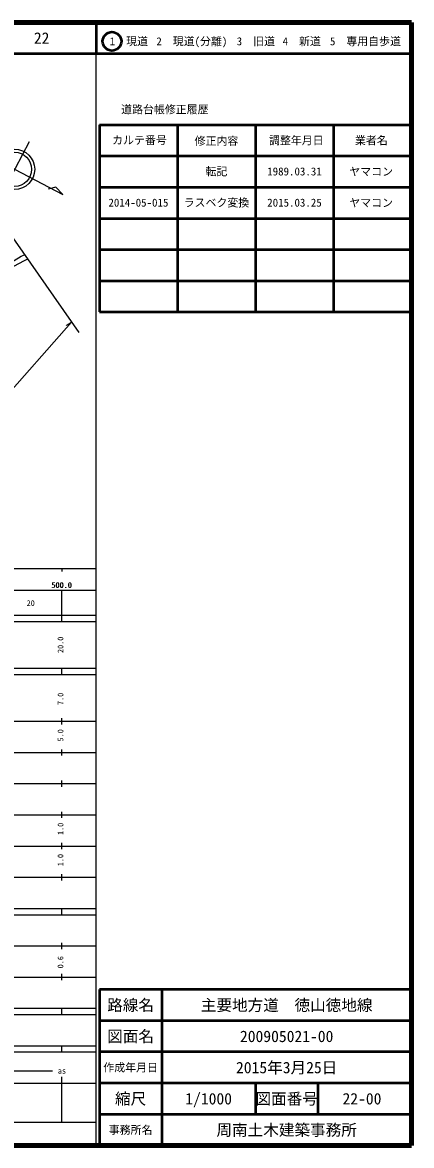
# Model space of a CAD drawing. Units: millimetres on the paper, enlarged 1000 times. Extents: x 40000 to 680000, y 20000 to 380000.
# Drawn here: x 555357 to 680000, y 20000 to 380000 of the extents above; entities that cross this region are included whole.
import ezdxf
from ezdxf.enums import TextEntityAlignment as Align

# ---------------------------------------------------------------- set-up
doc = ezdxf.new("R2010")
doc.units = ezdxf.units.MM
doc.header["$LTSCALE"] = 1000
for name, color, linetype, lineweight in [('M-BGD', 7, 'Continuous', 25), ('M-BMK-OTRS', 5, 'Continuous', 25), ('M-BMK-SRVR', 3, 'Continuous', 25), ('M-STR-HTXT', 7, 'Continuous', 13), ('M-TTL', 2, 'Continuous', 140), ('M-TTL-BAND', 7, 'Continuous', 25), ('M-TTL-FRAM', 2, 'Continuous', 50), ('M-TTL-LINE', 7, 'Continuous', 50)]:
    doc.layers.add(name, color=color, linetype=linetype, lineweight=lineweight)
doc.layers.add('M-TTL-TXT', color=7, linetype='Continuous')
doc.styles.add('ＭＳ ゴシック', font='')
doc.styles.get('ＭＳ ゴシック').set_extended_font_data('MS Gothic')

msp = doc.modelspace()

# ---------------------------------------------------------------- linework, layer by layer
at = {"layer": 'M-BGD'}
for points in [[(549941, 301190), (551308, 302892), (554948, 305054), (555978, 305561)], [(556948, 304167), (555648, 303432), (552739, 301890), (551817, 301492), (549941, 301190)]]:
    msp.add_lwpolyline(points, dxfattribs=at)
at = {"layer": 'M-BMK-OTRS'}
msp.add_line((533366, 338035), (573366, 280589), dxfattribs=at)
at = {"layer": 'M-BMK-SRVR'}
msp.add_line((557455, 341787), (548535, 324686), dxfattribs=at)
msp.add_lwpolyline([(541720, 338721), (568319, 324848), (566007, 327170), (563559, 326528)], dxfattribs=at)
for radius in [6451, 5458]:
    msp.add_circle((552833, 332925), radius, dxfattribs=at)
at = {"layer": 'M-STR-HTXT'}
for q in [(548004, 257815), (569387, 282865)]:
    msp.add_line((571018, 283961), q, dxfattribs=at)
at = {"layer": 'M-TTL'}
for p, q in [((680000, 380000), (40000, 380000)), ((680000, 380000), (40000, 380000)), ((680000, 20000), (680000, 380000)), ((680000, 20000), (680000, 380000)), ((40000, 20000), (680000, 20000)), ((40000, 20000), (680000, 20000))]:
    msp.add_line(p, q, dxfattribs=at)
at = {"layer": 'M-TTL-BAND'}
for p, q in [((579000, 20000), (579000, 370000)), ((579000, 20000), (579000, 370000)), ((40000, 205000), (579000, 205000)), ((40000, 205000), (579000, 205000)), ((568000, 205000), (568000, 204000)), ((568000, 205000), (568000, 204000)), ((68000, 198000), (579000, 198000)), ((68000, 198000), (579000, 198000)), ((568000, 188000), (568000, 198000)), ((40000, 190000), (579000, 190000)), ((40000, 190000), (579000, 190000)), ((40000, 188000), (579000, 188000)), ((40000, 188000), (579000, 188000)), ((40000, 173000), (579000, 173000)), ((40000, 173000), (579000, 173000)), ((568000, 171000), (568000, 173000)), ((40000, 171000), (579000, 171000)), ((40000, 171000), (579000, 171000)), ((40000, 156000), (579000, 156000)), ((40000, 156000), (579000, 156000)), ((568000, 155000), (568000, 157000)), ((46000, 146000), (579000, 146000)), ((46000, 146000), (579000, 146000)), ((568000, 145000), (568000, 147000)), ((568000, 135000), (568000, 137000)), ((52000, 136000), (579000, 136000)), ((52000, 136000), (579000, 136000)), ((46000, 126000), (579000, 126000)), ((46000, 126000), (579000, 126000)), ((568000, 125000), (568000, 127000)), ((52000, 116000), (579000, 116000)), ((52000, 116000), (579000, 116000)), ((568000, 115000), (568000, 117000)), ((46000, 106000), (579000, 106000)), ((46000, 106000), (579000, 106000)), ((568000, 105000), (568000, 107000)), ((40000, 96000), (579000, 96000)), ((40000, 96000), (579000, 96000)), ((40000, 94000), (579000, 94000)), ((40000, 94000), (579000, 94000)), ((568000, 94000), (568000, 96000)), ((49000, 84000), (579000, 84000)), ((49000, 84000), (579000, 84000)), ((568000, 83000), (568000, 85000)), ((40000, 74000), (579000, 74000)), ((40000, 74000), (579000, 74000)), ((568000, 73000), (568000, 75000)), ((40000, 64000), (579000, 64000)), ((40000, 64000), (579000, 64000)), ((40000, 62000), (579000, 62000)), ((40000, 62000), (579000, 62000)), ((568000, 62000), (568000, 64000)), ((40000, 52000), (579000, 52000)), ((40000, 52000), (579000, 52000)), ((568000, 50000), (568000, 52000)), ((40000, 50000), (579000, 50000)), ((40000, 50000), (579000, 50000)), ((71000, 44000), (565000, 44000)), ((40000, 40000), (579000, 40000)), ((40000, 40000), (579000, 40000)), ((568000, 27500), (568000, 42000)), ((68000, 27500), (579000, 27500)), ((68000, 27500), (579000, 27500))]:
    msp.add_line(p, q, dxfattribs=at)
at = {"layer": 'M-TTL-FRAM'}
for p, q in [((580000, 347197), (580000, 287197)), ((580000, 347197), (680000, 347197)), ((580000, 347197), (580000, 287197)), ((580000, 347197), (680000, 347197)), ((580000, 287197), (680000, 287197)), ((580000, 287197), (680000, 287197)), ((680000, 70000), (580000, 70000)), ((580000, 70000), (580000, 20000)), ((680000, 70000), (580000, 70000)), ((580000, 70000), (580000, 20000))]:
    msp.add_line(p, q, dxfattribs=at)
at = {"layer": 'M-TTL-LINE'}
for p, q in [((579000, 380000), (579000, 370000)), ((579000, 380000), (579000, 370000)), ((40000, 370000), (680000, 370000)), ((40000, 370000), (680000, 370000)), ((605000, 347197), (605000, 287197)), ((605000, 347197), (605000, 287197)), ((630000, 347197), (630000, 287197)), ((630000, 347197), (630000, 287197)), ((655000, 347197), (655000, 287197)), ((655000, 347197), (655000, 287197)), ((580000, 337197), (680000, 337197)), ((580000, 337197), (680000, 337197)), ((580000, 327197), (680000, 327197)), ((580000, 327197), (680000, 327197)), ((580000, 317197), (680000, 317197)), ((580000, 317197), (680000, 317197)), ((580000, 307197), (680000, 307197)), ((580000, 307197), (680000, 307197)), ((580000, 297197), (680000, 297197)), ((580000, 297197), (680000, 297197)), ((600000, 70000), (600000, 20000)), ((600000, 70000), (600000, 20000)), ((680000, 60000), (580000, 60000)), ((680000, 60000), (580000, 60000)), ((680000, 50000), (580000, 50000)), ((680000, 50000), (580000, 50000)), ((680000, 40000), (580000, 40000)), ((680000, 40000), (580000, 40000)), ((630000, 40000), (630000, 30000)), ((630000, 40000), (630000, 30000)), ((650000, 40000), (650000, 30000)), ((650000, 40000), (650000, 30000)), ((680000, 30000), (580000, 30000)), ((680000, 30000), (580000, 30000))]:
    msp.add_line(p, q, dxfattribs=at)
msp.add_circle((584031, 373958), 3000, dxfattribs=at)
msp.add_circle((584031, 373958), 3000, dxfattribs=at)

# ---------------------------------------------------------------- texts
at = {"layer": 'M-TTL-BAND', "style": 'ＭＳ ゴシック'}
for s, p in [('500.0', (567844, 198195)), ('500.0', (567844, 198195)), ('500.0', (568000, 198195)), ('20', (558000, 192405)), ('as', (568000, 42500))]:
    msp.add_text(s, height=1833, dxfattribs=at).set_placement(p, align=Align.BOTTOM_CENTER)
for s, p in [('20.0', (569000, 180500)), ('7.0', (569000, 163174)), ('5.0', (569000, 151500)), ('1.0', (569000, 121500)), ('1.0', (569000, 111500)), ('0.6', (569000, 78764))]:
    msp.add_text(s, height=1833, rotation=90, dxfattribs=at).set_placement(p, align=Align.BOTTOM_CENTER)
at = {"layer": 'M-TTL-TXT', "style": 'ＭＳ ゴシック'}
for s, height, p in [('22', 3666, (561497, 375000)), ('1\u3000現道', 2566, (589448, 373958)), ('1\u3000現道', 2566, (589448, 373958)), ('2\u3000現道(分離)', 2566, (609619, 373958)), ('2\u3000現道(分離)', 2566, (609619, 373958)), ('3\u3000旧道', 2566, (630121, 373958)), ('3\u3000旧道', 2566, (630121, 373958)), ('4\u3000新道', 2566, (644824, 373958)), ('4\u3000新道', 2566, (644824, 373958)), ('5\u3000専用自歩道', 2566, (665228, 373958)), ('5\u3000専用自歩道', 2566, (665228, 373958)), ('道路台帳修正履歴', 2566, (600968, 352113)), ('道路台帳修正履歴', 2566, (600968, 352113)), ('カルテ番号', 2566, (592839, 342277)), ('カルテ番号', 2566, (592839, 342277)), ('修正内容', 2566, (617509, 342023)), ('修正内容', 2566, (617509, 342023)), ('調整年月日', 2566, (643089, 342197)), ('調整年月日', 2566, (643089, 342197)), ('業者名', 2566, (667134, 342197)), ('業者名', 2566, (667134, 342197)), ('転記', 2566, (617500, 332245)), ('1989.03.31', 2566, (642500, 332245)), ('ヤマコン', 2566, (667077, 332189)), ('2014-05-015', 2566, (592500, 322245)), ('ラスベク変換', 2566, (617500, 322245)), ('2015.03.25', 2566, (642500, 322245)), ('ヤマコン', 2566, (667077, 322189)), ('路線名', 3666, (590000, 65000)), ('路線名', 3666, (590000, 65000)), ('路線名', 3666, (590000, 65000)), ('路線名', 3666, (590000, 65000)), ('主要地方道\u3000徳山徳地線', 3666, (640000, 65000)), ('図面名', 3666, (590000, 55000)), ('図面名', 3666, (590000, 55000)), ('図面名', 3666, (590000, 55000)), ('図面名', 3666, (590000, 55000)), ('200905021-00', 3666, (640000, 55000)), ('2015年3月25日', 3666, (640000, 45000)), ('作成年月日', 2566, (590000, 45000)), ('作成年月日', 2566, (590000, 45000)), ('作成年月日', 2566, (590000, 45000)), ('作成年月日', 2566, (590000, 45000)), ('縮尺', 3666, (590000, 35000)), ('縮尺', 3666, (590000, 35000)), ('縮尺', 3666, (590000, 35000)), ('縮尺', 3666, (590000, 35000)), ('1/1000', 3666, (615000, 35000)), ('図面番号', 3666, (640000, 35000)), ('図面番号', 3666, (640000, 35000)), ('図面番号', 3666, (640000, 35000)), ('図面番号', 3666, (640000, 35000)), ('22-00', 3666, (664125, 35000)), ('事務所名', 2566, (590000, 25000)), ('事務所名', 2566, (590000, 25000)), ('事務所名', 2566, (590000, 25000)), ('事務所名', 2566, (590000, 25000)), ('周南土木建築事務所', 3666, (640000, 25000))]:
    msp.add_text(s, height=height, dxfattribs=at).set_placement(p, align=Align.MIDDLE_CENTER)

doc.saveas('drawing.dxf')
